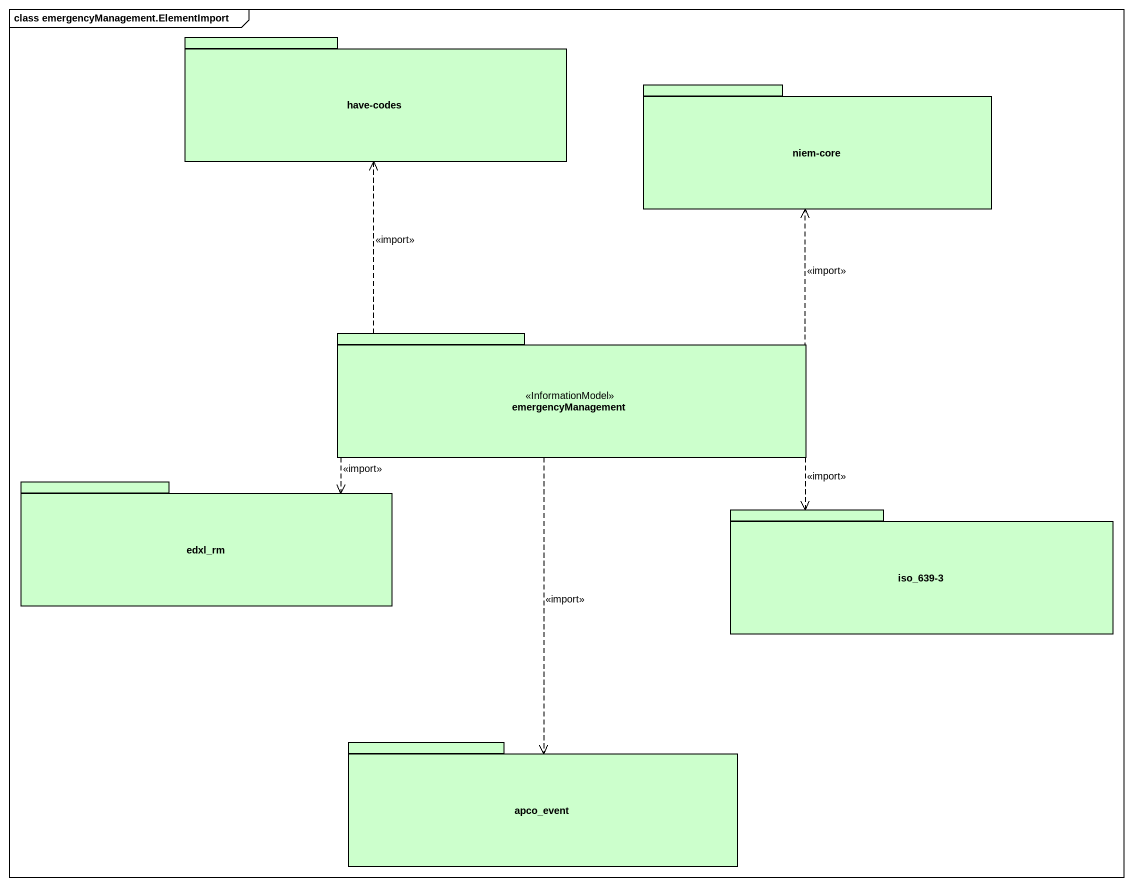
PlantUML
@startuml
mainframe class emergencyManagement.ElementImport
package "have-codes" as have_codes #CCFFCC {
}
package "niem-core" as niem_core #CCFFCC {
}
package emergencyManagement <<InformationModel>> #CCFFCC {
}
package edxl_rm #CCFFCC {
}
package "iso_639-3" as iso_639_3 #CCFFCC {
}
package apco_event #CCFFCC {
}
emergencyManagement .up.> have_codes : <<import>>
emergencyManagement .up.> niem_core : <<import>>
emergencyManagement .left.> edxl_rm : <<import>>
emergencyManagement .right.> iso_639_3 : <<import>>
emergencyManagement ..> apco_event : <<import>>
@enduml
